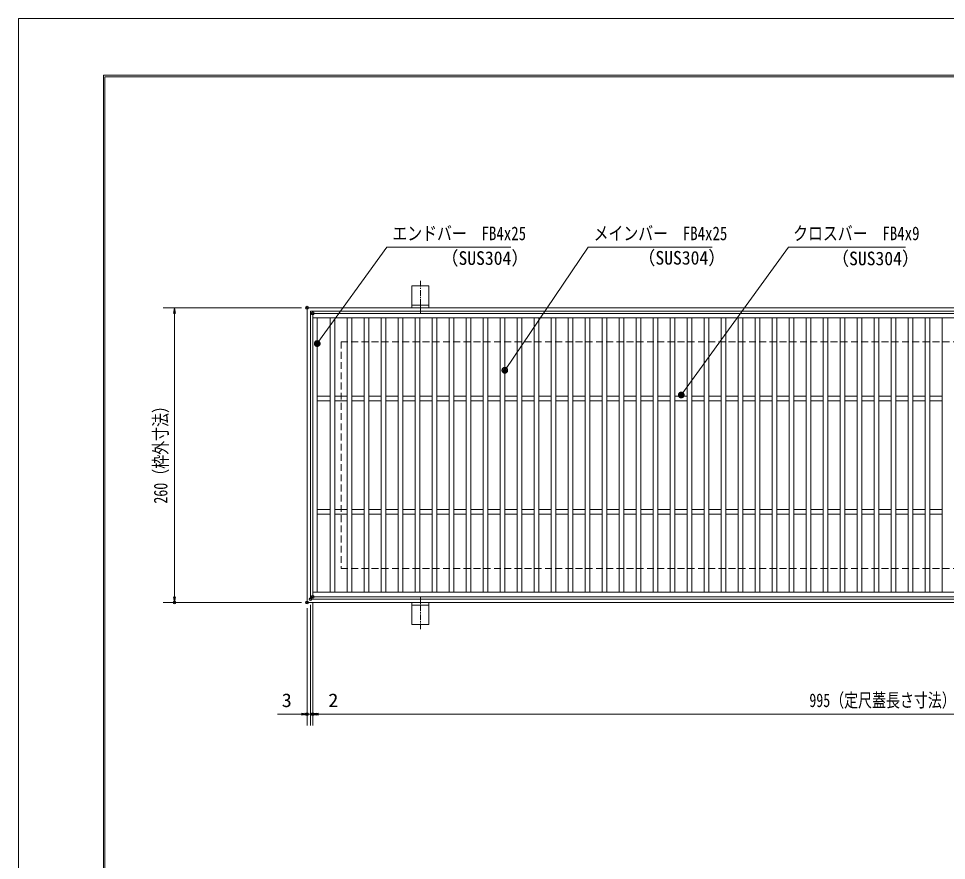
# Model space of a CAD drawing. Units: millimetres, scale not verified. Extents: x -1050 to 1050, y -742 to 742.
# Drawn here: x -1050 to -231, y 0 to 742 of the extents above; entities that cross this region are included whole.
import ezdxf
from ezdxf.enums import TextEntityAlignment as Align

# ---------------------------------------------------------------- set-up
doc = ezdxf.new("R2010")
doc.units = ezdxf.units.MM
doc.header["$LTSCALE"] = 5
doc.header["$PDMODE"] = 32
doc.header["$PDSIZE"] = 2.5
doc.linetypes.add('CHAIN1', pattern=[8, 5, -1, 1, -1])
doc.linetypes.add('DASHED1', pattern=[1.8, 1.2, -0.6])
for name, color, linetype, lineweight in [('0-0_7-図\u3000枠', 4, 'Continuous', 9), ('0-1_寸法注釈', 2, 'Continuous', 9), ('0-4_0', 2, 'Continuous', 9), ('0-5_DEFPOINTS', 134, 'Continuous', 9), ('0-6_枠', 7, 'Continuous', 9), ('0-7_蓋', 5, 'Continuous', 9), ('0-8_アンカー', 7, 'Continuous', 9), ('0-A_溝開口', 4, 'DASHED1', 9)]:
    doc.layers.add(name, color=color, linetype=linetype, lineweight=lineweight)
doc.styles.add('ＭＳ ゴシック', font='')
doc.styles.get('ＭＳ ゴシック').set_extended_font_data('MS Gothic')

# ---------------------------------------------------------------- blocks, each defined once
blk = doc.blocks.new('_OPEN')
at = {"layer": '0-4_0'}
blk.add_line((0, 0), (-5, 0), dxfattribs=at)
blk.add_lwpolyline([(-5, 0.833), (0, 0), (-5, -0.833)], dxfattribs=at)
blk = doc.blocks.new('A$C5D7C781A')
at = {"layer": '0-8_アンカー', "color": 6, "linetype": 'CHAIN1'}
blk.add_line((37.5, 140.11), (37.5, 0), dxfattribs=at)
at = {"layer": '0-8_アンカー'}
for p, q in [((0, 118.78), (0, 22.26)), ((0, 118.78), (75, 118.78)), ((75, 118.78), (75, 22.26)), ((75, 33.76), (0, 33.76)), ((0, 22.26), (75, 22.26))]:
    blk.add_line(p, q, dxfattribs=at)
blk = doc.blocks.new('_Dot')
at = {"layer": '0-4_0'}
for p, q in [((-2.5, 0), (-5, 0)), ((2.445, 0.5), (-2.445, 0.5)), ((1.997, 1.5), (-1.997, 1.5)), ((2.289, -0.995), (-2.289, -0.995)), ((1.499, -1.995), (-1.499, -1.995))]:
    blk.add_line(p, q, dxfattribs=at)
for points in [[(2.5, 0), (2.48, 0.313), (2.421, 0.622), (2.324, 0.92), (2.191, 1.204), (2.023, 1.469), (1.822, 1.711), (1.594, 1.926), (1.34, 2.111), (1.064, 2.262), (0.773, 2.378), (0.468, 2.456), (0.157, 2.495), (-0.157, 2.495), (-0.468, 2.456), (-0.773, 2.378), (-1.064, 2.262), (-1.34, 2.111), (-1.594, 1.926), (-1.822, 1.711), (-2.023, 1.469), (-2.191, 1.204), (-2.324, 0.92), (-2.421, 0.622), (-2.48, 0.313), (-2.5, 0), (0, 0)], [(-2.5, 0), (-2.48, -0.313), (-2.421, -0.622), (-2.324, -0.92), (-2.191, -1.204), (-2.023, -1.469), (-1.822, -1.711), (-1.594, -1.926), (-1.34, -2.111), (-1.064, -2.262), (-0.773, -2.378), (-0.468, -2.456), (-0.157, -2.495), (0.157, -2.495), (0.468, -2.456), (0.773, -2.378), (1.064, -2.262), (1.34, -2.111), (1.594, -1.926), (1.822, -1.711), (2.023, -1.469), (2.191, -1.204), (2.324, -0.92), (2.421, -0.622), (2.48, -0.313), (2.5, 0), (0, 0)]]:
    blk.add_lwpolyline(points, close=True, dxfattribs=at)

msp = doc.modelspace()

# ---------------------------------------------------------------- linework, layer by layer
at = {"layer": '0-0_7-図\u3000枠'}
for p, q in [((-975, -692.5), (-975, 692.5)), ((-973.75, -691.25), (-973.75, 691.25)), ((-973.75, 691.25), (998.75, 691.25))]:
    msp.add_line(p, q, dxfattribs=at)
msp.add_lwpolyline([(-975, 692.5), (1000, 692.5), (1000, -692.5)], dxfattribs=at)
at = {"layer": '0-1_寸法注釈'}
for p, q in [((-800.45, 487.475), (-922.363, 487.475)), ((-912.363, 482.475), (-912.363, 232.475)), ((-800.45, 227.475), (-922.363, 227.475)), ((-795.45, 222.475), (-795.45, 118.953)), ((-792.45, 225.475), (-792.45, 118.953)), ((-792.45, 225.475), (-792.45, 118.953)), ((-790.45, 227.475), (-790.45, 118.953)), ((-790.45, 227.475), (-790.45, 118.953)), ((-800.45, 128.953), (-821.563, 128.953)), ((-797.45, 128.953), (-802.45, 128.953)), ((-792.45, 128.953), (-795.45, 128.953)), ((-792.45, 128.953), (-790.45, 128.953)), ((-787.45, 128.953), (-782.45, 128.953)), ((-785.45, 128.953), (199.55, 128.953)), ((-785.45, 128.953), (-764.337, 128.953))]:
    msp.add_line(p, q, dxfattribs=at)
for points in [[(-615.707, 540.749), (-724.931, 540.749), (-785.857, 456.667)], [(-438.147, 540.749), (-547.371, 540.749), (-620.383, 433.117)], [(-267.513, 540.749), (-370.72, 540.749), (-464.676, 411.281)]]:
    msp.add_lwpolyline(points, dxfattribs=at)
at = {"layer": '0-5_DEFPOINTS'}
msp.add_lwpolyline([(-1050, -742.5), (-1050, 742.5), (1050, 742.5), (1050, -742.5)], close=True, dxfattribs=at)
for p in [(-795.45, 487.475), (-792.45, 230.475), (-790.45, 232.475), (-912.363, 227.475), (-795.45, 227.475), (-795.45, 227.475), (-795.45, 128.953), (-790.45, 128.953)]:
    msp.add_point(p, dxfattribs=at)
at = {"layer": '0-6_枠'}
for p, q in [((-795.45, 487.475), (409.55, 487.475)), ((-795.45, 487.475), (-795.45, 227.475)), ((-792.45, 484.475), (407.714, 484.475)), ((-792.45, 484.475), (-792.45, 230.475)), ((-792.45, 230.475), (411.386, 230.475)), ((-795.45, 227.475), (409.55, 227.475))]:
    msp.add_line(p, q, dxfattribs=at)
at = {"layer": '0-7_蓋'}
for p, q in [((204.55, 482.475), (-790.45, 482.475)), ((-790.45, 232.475), (-790.45, 482.475)), ((204.55, 478.475), (-790.45, 478.475)), ((-786.45, 236.475), (-786.45, 478.475)), ((-774.95, 478.475), (-774.95, 236.475)), ((-770.95, 478.475), (-770.95, 236.475)), ((-759.95, 478.475), (-759.95, 236.475)), ((-755.95, 478.475), (-755.95, 236.475)), ((-744.95, 478.475), (-744.95, 236.475)), ((-740.95, 478.475), (-740.95, 236.475)), ((-729.95, 478.475), (-729.95, 236.475)), ((-725.95, 478.475), (-725.95, 236.475)), ((-714.95, 478.475), (-714.95, 236.475)), ((-710.95, 478.475), (-710.95, 236.475)), ((-699.95, 478.475), (-699.95, 236.475)), ((-695.95, 478.475), (-695.95, 236.475)), ((-684.95, 478.475), (-684.95, 236.475)), ((-680.95, 478.475), (-680.95, 236.475)), ((-669.95, 478.475), (-669.95, 236.475)), ((-665.95, 478.475), (-665.95, 236.475)), ((-654.95, 478.475), (-654.95, 236.475)), ((-650.95, 478.475), (-650.95, 236.475)), ((-639.95, 478.475), (-639.95, 236.475)), ((-635.95, 478.475), (-635.95, 236.475)), ((-624.95, 478.475), (-624.95, 236.475)), ((-620.95, 478.475), (-620.95, 236.475)), ((-609.95, 478.475), (-609.95, 236.475)), ((-605.95, 478.475), (-605.95, 236.475)), ((-594.95, 478.475), (-594.95, 236.475)), ((-590.95, 478.475), (-590.95, 236.475)), ((-579.95, 478.475), (-579.95, 236.475)), ((-575.95, 478.475), (-575.95, 236.475)), ((-564.95, 478.475), (-564.95, 236.475)), ((-560.95, 478.475), (-560.95, 236.475)), ((-549.95, 478.475), (-549.95, 236.475)), ((-545.95, 478.475), (-545.95, 236.475)), ((-534.95, 478.475), (-534.95, 236.475)), ((-530.95, 478.475), (-530.95, 236.475)), ((-519.95, 478.475), (-519.95, 236.475)), ((-515.95, 478.475), (-515.95, 236.475)), ((-504.95, 478.475), (-504.95, 236.475)), ((-500.95, 478.475), (-500.95, 236.475)), ((-489.95, 478.475), (-489.95, 236.475)), ((-485.95, 478.475), (-485.95, 236.475)), ((-474.95, 478.475), (-474.95, 236.475)), ((-470.95, 478.475), (-470.95, 236.475)), ((-459.95, 478.475), (-459.95, 236.475)), ((-455.95, 478.475), (-455.95, 236.475)), ((-444.95, 478.475), (-444.95, 236.475)), ((-440.95, 478.475), (-440.95, 236.475)), ((-429.95, 478.475), (-429.95, 236.475)), ((-425.95, 478.475), (-425.95, 236.475)), ((-414.95, 478.475), (-414.95, 236.475)), ((-410.95, 478.475), (-410.95, 236.475)), ((-399.95, 478.475), (-399.95, 236.475)), ((-395.95, 478.475), (-395.95, 236.475)), ((-384.95, 478.475), (-384.95, 236.475)), ((-380.95, 478.475), (-380.95, 236.475)), ((-369.95, 478.475), (-369.95, 236.475)), ((-365.95, 478.475), (-365.95, 236.475)), ((-354.95, 478.475), (-354.95, 236.475)), ((-350.95, 478.475), (-350.95, 236.475)), ((-339.95, 478.475), (-339.95, 236.475)), ((-335.95, 478.475), (-335.95, 236.475)), ((-324.95, 478.475), (-324.95, 236.475)), ((-320.95, 478.475), (-320.95, 236.475)), ((-309.95, 478.475), (-309.95, 236.475)), ((-305.95, 478.475), (-305.95, 236.475)), ((-294.95, 478.475), (-294.95, 236.475)), ((-290.95, 478.475), (-290.95, 236.475)), ((-279.95, 478.475), (-279.95, 236.475)), ((-275.95, 478.475), (-275.95, 236.475)), ((-264.95, 478.475), (-264.95, 236.475)), ((-260.95, 478.475), (-260.95, 236.475)), ((-249.95, 478.475), (-249.95, 236.475)), ((-245.95, 478.475), (-245.95, 236.475)), ((-234.95, 478.475), (-234.95, 236.475)), ((-774.95, 409.475), (-786.45, 409.475)), ((-759.95, 409.475), (-770.95, 409.475)), ((-744.95, 409.475), (-755.95, 409.475)), ((-729.95, 409.475), (-740.95, 409.475)), ((-714.95, 409.475), (-725.95, 409.475)), ((-699.95, 409.475), (-710.95, 409.475)), ((-684.95, 409.475), (-695.95, 409.475)), ((-669.95, 409.475), (-680.95, 409.475)), ((-654.95, 409.475), (-665.95, 409.475)), ((-639.95, 409.475), (-650.95, 409.475)), ((-624.95, 409.475), (-635.95, 409.475)), ((-609.95, 409.475), (-620.95, 409.475)), ((-594.95, 409.475), (-605.95, 409.475)), ((-579.95, 409.475), (-590.95, 409.475)), ((-564.95, 409.475), (-575.95, 409.475)), ((-549.95, 409.475), (-560.95, 409.475)), ((-534.95, 409.475), (-545.95, 409.475)), ((-519.95, 409.475), (-530.95, 409.475)), ((-504.95, 409.475), (-515.95, 409.475)), ((-489.95, 409.475), (-500.95, 409.475)), ((-474.95, 409.475), (-485.95, 409.475)), ((-459.95, 409.475), (-470.95, 409.475)), ((-444.95, 409.475), (-455.95, 409.475)), ((-429.95, 409.475), (-440.95, 409.475)), ((-414.95, 409.475), (-425.95, 409.475)), ((-399.95, 409.475), (-410.95, 409.475)), ((-384.95, 409.475), (-395.95, 409.475)), ((-369.95, 409.475), (-380.95, 409.475)), ((-354.95, 409.475), (-365.95, 409.475)), ((-339.95, 409.475), (-350.95, 409.475)), ((-324.95, 409.475), (-335.95, 409.475)), ((-309.95, 409.475), (-320.95, 409.475)), ((-294.95, 409.475), (-305.95, 409.475)), ((-279.95, 409.475), (-290.95, 409.475)), ((-264.95, 409.475), (-275.95, 409.475)), ((-249.95, 409.475), (-260.95, 409.475)), ((-234.95, 409.475), (-245.95, 409.475)), ((-774.95, 405.475), (-786.45, 405.475)), ((-759.95, 405.475), (-770.95, 405.475)), ((-744.95, 405.475), (-755.95, 405.475)), ((-729.95, 405.475), (-740.95, 405.475)), ((-714.95, 405.475), (-725.95, 405.475)), ((-699.95, 405.475), (-710.95, 405.475)), ((-684.95, 405.475), (-695.95, 405.475)), ((-669.95, 405.475), (-680.95, 405.475)), ((-654.95, 405.475), (-665.95, 405.475)), ((-639.95, 405.475), (-650.95, 405.475)), ((-624.95, 405.475), (-635.95, 405.475)), ((-609.95, 405.475), (-620.95, 405.475)), ((-594.95, 405.475), (-605.95, 405.475)), ((-579.95, 405.475), (-590.95, 405.475)), ((-564.95, 405.475), (-575.95, 405.475)), ((-549.95, 405.475), (-560.95, 405.475)), ((-534.95, 405.475), (-545.95, 405.475)), ((-519.95, 405.475), (-530.95, 405.475)), ((-504.95, 405.475), (-515.95, 405.475)), ((-489.95, 405.475), (-500.95, 405.475)), ((-474.95, 405.475), (-485.95, 405.475)), ((-459.95, 405.475), (-470.95, 405.475)), ((-444.95, 405.475), (-455.95, 405.475)), ((-429.95, 405.475), (-440.95, 405.475)), ((-414.95, 405.475), (-425.95, 405.475)), ((-399.95, 405.475), (-410.95, 405.475)), ((-384.95, 405.475), (-395.95, 405.475)), ((-369.95, 405.475), (-380.95, 405.475)), ((-354.95, 405.475), (-365.95, 405.475)), ((-339.95, 405.475), (-350.95, 405.475)), ((-324.95, 405.475), (-335.95, 405.475)), ((-309.95, 405.475), (-320.95, 405.475)), ((-294.95, 405.475), (-305.95, 405.475)), ((-279.95, 405.475), (-290.95, 405.475)), ((-264.95, 405.475), (-275.95, 405.475)), ((-249.95, 405.475), (-260.95, 405.475)), ((-234.95, 405.475), (-245.95, 405.475)), ((-774.95, 309.475), (-786.45, 309.475)), ((-774.95, 305.475), (-786.45, 305.475)), ((-759.95, 309.475), (-770.95, 309.475)), ((-759.95, 305.475), (-770.95, 305.475)), ((-744.95, 309.475), (-755.95, 309.475)), ((-744.95, 305.475), (-755.95, 305.475)), ((-729.95, 309.475), (-740.95, 309.475)), ((-729.95, 305.475), (-740.95, 305.475)), ((-714.95, 309.475), (-725.95, 309.475)), ((-714.95, 305.475), (-725.95, 305.475)), ((-699.95, 309.475), (-710.95, 309.475)), ((-699.95, 305.475), (-710.95, 305.475)), ((-684.95, 309.475), (-695.95, 309.475)), ((-684.95, 305.475), (-695.95, 305.475)), ((-669.95, 309.475), (-680.95, 309.475)), ((-669.95, 305.475), (-680.95, 305.475)), ((-654.95, 309.475), (-665.95, 309.475)), ((-654.95, 305.475), (-665.95, 305.475)), ((-639.95, 309.475), (-650.95, 309.475)), ((-639.95, 305.475), (-650.95, 305.475)), ((-624.95, 309.475), (-635.95, 309.475)), ((-624.95, 305.475), (-635.95, 305.475)), ((-609.95, 309.475), (-620.95, 309.475)), ((-609.95, 305.475), (-620.95, 305.475)), ((-594.95, 309.475), (-605.95, 309.475)), ((-594.95, 305.475), (-605.95, 305.475)), ((-579.95, 309.475), (-590.95, 309.475)), ((-579.95, 305.475), (-590.95, 305.475)), ((-564.95, 309.475), (-575.95, 309.475)), ((-564.95, 305.475), (-575.95, 305.475)), ((-549.95, 309.475), (-560.95, 309.475)), ((-549.95, 305.475), (-560.95, 305.475)), ((-534.95, 309.475), (-545.95, 309.475)), ((-534.95, 305.475), (-545.95, 305.475)), ((-519.95, 309.475), (-530.95, 309.475)), ((-519.95, 305.475), (-530.95, 305.475)), ((-504.95, 309.475), (-515.95, 309.475)), ((-504.95, 305.475), (-515.95, 305.475)), ((-489.95, 309.475), (-500.95, 309.475)), ((-489.95, 305.475), (-500.95, 305.475)), ((-474.95, 309.475), (-485.95, 309.475)), ((-474.95, 305.475), (-485.95, 305.475)), ((-459.95, 309.475), (-470.95, 309.475)), ((-459.95, 305.475), (-470.95, 305.475)), ((-444.95, 309.475), (-455.95, 309.475)), ((-444.95, 305.475), (-455.95, 305.475)), ((-429.95, 309.475), (-440.95, 309.475)), ((-429.95, 305.475), (-440.95, 305.475)), ((-414.95, 309.475), (-425.95, 309.475)), ((-414.95, 305.475), (-425.95, 305.475)), ((-399.95, 309.475), (-410.95, 309.475)), ((-399.95, 305.475), (-410.95, 305.475)), ((-384.95, 309.475), (-395.95, 309.475)), ((-384.95, 305.475), (-395.95, 305.475)), ((-369.95, 309.475), (-380.95, 309.475)), ((-369.95, 305.475), (-380.95, 305.475)), ((-354.95, 309.475), (-365.95, 309.475)), ((-354.95, 305.475), (-365.95, 305.475)), ((-339.95, 309.475), (-350.95, 309.475)), ((-339.95, 305.475), (-350.95, 305.475)), ((-324.95, 309.475), (-335.95, 309.475)), ((-324.95, 305.475), (-335.95, 305.475)), ((-309.95, 309.475), (-320.95, 309.475)), ((-309.95, 305.475), (-320.95, 305.475)), ((-294.95, 309.475), (-305.95, 309.475)), ((-294.95, 305.475), (-305.95, 305.475)), ((-279.95, 309.475), (-290.95, 309.475)), ((-279.95, 305.475), (-290.95, 305.475)), ((-264.95, 309.475), (-275.95, 309.475)), ((-264.95, 305.475), (-275.95, 305.475)), ((-249.95, 309.475), (-260.95, 309.475)), ((-249.95, 305.475), (-260.95, 305.475)), ((-234.95, 309.475), (-245.95, 309.475)), ((-234.95, 305.475), (-245.95, 305.475)), ((-790.45, 236.475), (204.55, 236.475)), ((-790.45, 232.475), (204.55, 232.475))]:
    msp.add_line(p, q, dxfattribs=at)
at = {"layer": '0-7_蓋', "color": 7}
for p in [(-790.45, 482.475), (-790.45, 232.475)]:
    msp.add_point(p, dxfattribs=at)
at = {"layer": '0-A_溝開口'}
for p, q in [((-765.45, 457.475), (204.55, 457.475)), ((-765.45, 457.475), (-765.45, 257.475)), ((-765.45, 257.475), (204.55, 257.475))]:
    msp.add_line(p, q, dxfattribs=at)

# ---------------------------------------------------------------- block references
at = {"layer": '0-1_寸法注釈'}
for name, p, rotation in [('_OPEN', (-912.363, 487.475), 90), ('_Dot', (-786.45, 455.862), 233.62864), ('_Dot', (-620.95, 432.293), 235.48592), ('_Dot', (-465.268, 410.475), 233.74247), ('_OPEN', (-912.363, 227.475), 270), ('_OPEN', (-792.45, 128.953), 180), ('_OPEN', (-790.45, 128.953), 180), ('_OPEN', (-790.45, 128.953), 180)]:
    msp.add_blockref(name, p, dxfattribs=dict(at, rotation=rotation))
for p in [(-795.45, 128.953), (-792.45, 128.953)]:
    msp.add_blockref('_OPEN', p, dxfattribs=at)
at = {"layer": '0-8_アンカー', "xscale": 0.2, "yscale": 0.2}
msp.add_blockref('A$C5D7C781A', (-702.95, 483.023), dxfattribs=at)
at = {"layer": '0-8_アンカー', "xscale": -0.2, "yscale": 0.2, "rotation": 180}
msp.add_blockref('A$C5D7C781A', (-702.95, 231.927), dxfattribs=at)

# ---------------------------------------------------------------- texts
at = {"layer": '0-1_寸法注釈', "color": 7, "style": 'ＭＳ ゴシック'}
for s, height, width, p in [('エンドバー\u3000FB4x25', 12.02, 0.8, (-720.154, 543.436)), ('メインバー\u3000FB4x25', 12.02, 0.8, (-542.594, 543.436)), ('クロスバー\u3000FB4x9', 12.03, 0.8, (-366.554, 543.436)), ('（SUS304）', 12.02, 0.95, (-677.407, 521.644)), ('（SUS304）', 12.02, 0.95, (-503.663, 521.881)), ('（SUS304）', 12.02, 0.95, (-332.768, 521.311)), ('995（定尺蓋長さ寸法）', 12.03, 0.75, (-352.249, 131.64)), ('3', 12.02, 1.1, (-817.873, 131.64)), ('2', 12.02, 1.1, (-776.76, 131.64))]:
    msp.add_text(s, height=height, dxfattribs=dict(at, width=width)).set_placement(p, align=Align.BOTTOM_LEFT)
at = {"layer": '0-1_寸法注釈', "color": 7, "style": 'ＭＳ ゴシック', "width": 0.75}
msp.add_text('260（枠外寸法）', height=12.03, rotation=90, dxfattribs=at).set_placement((-915.05, 314.682), align=Align.BOTTOM_LEFT)

doc.saveas('drawing.dxf')
